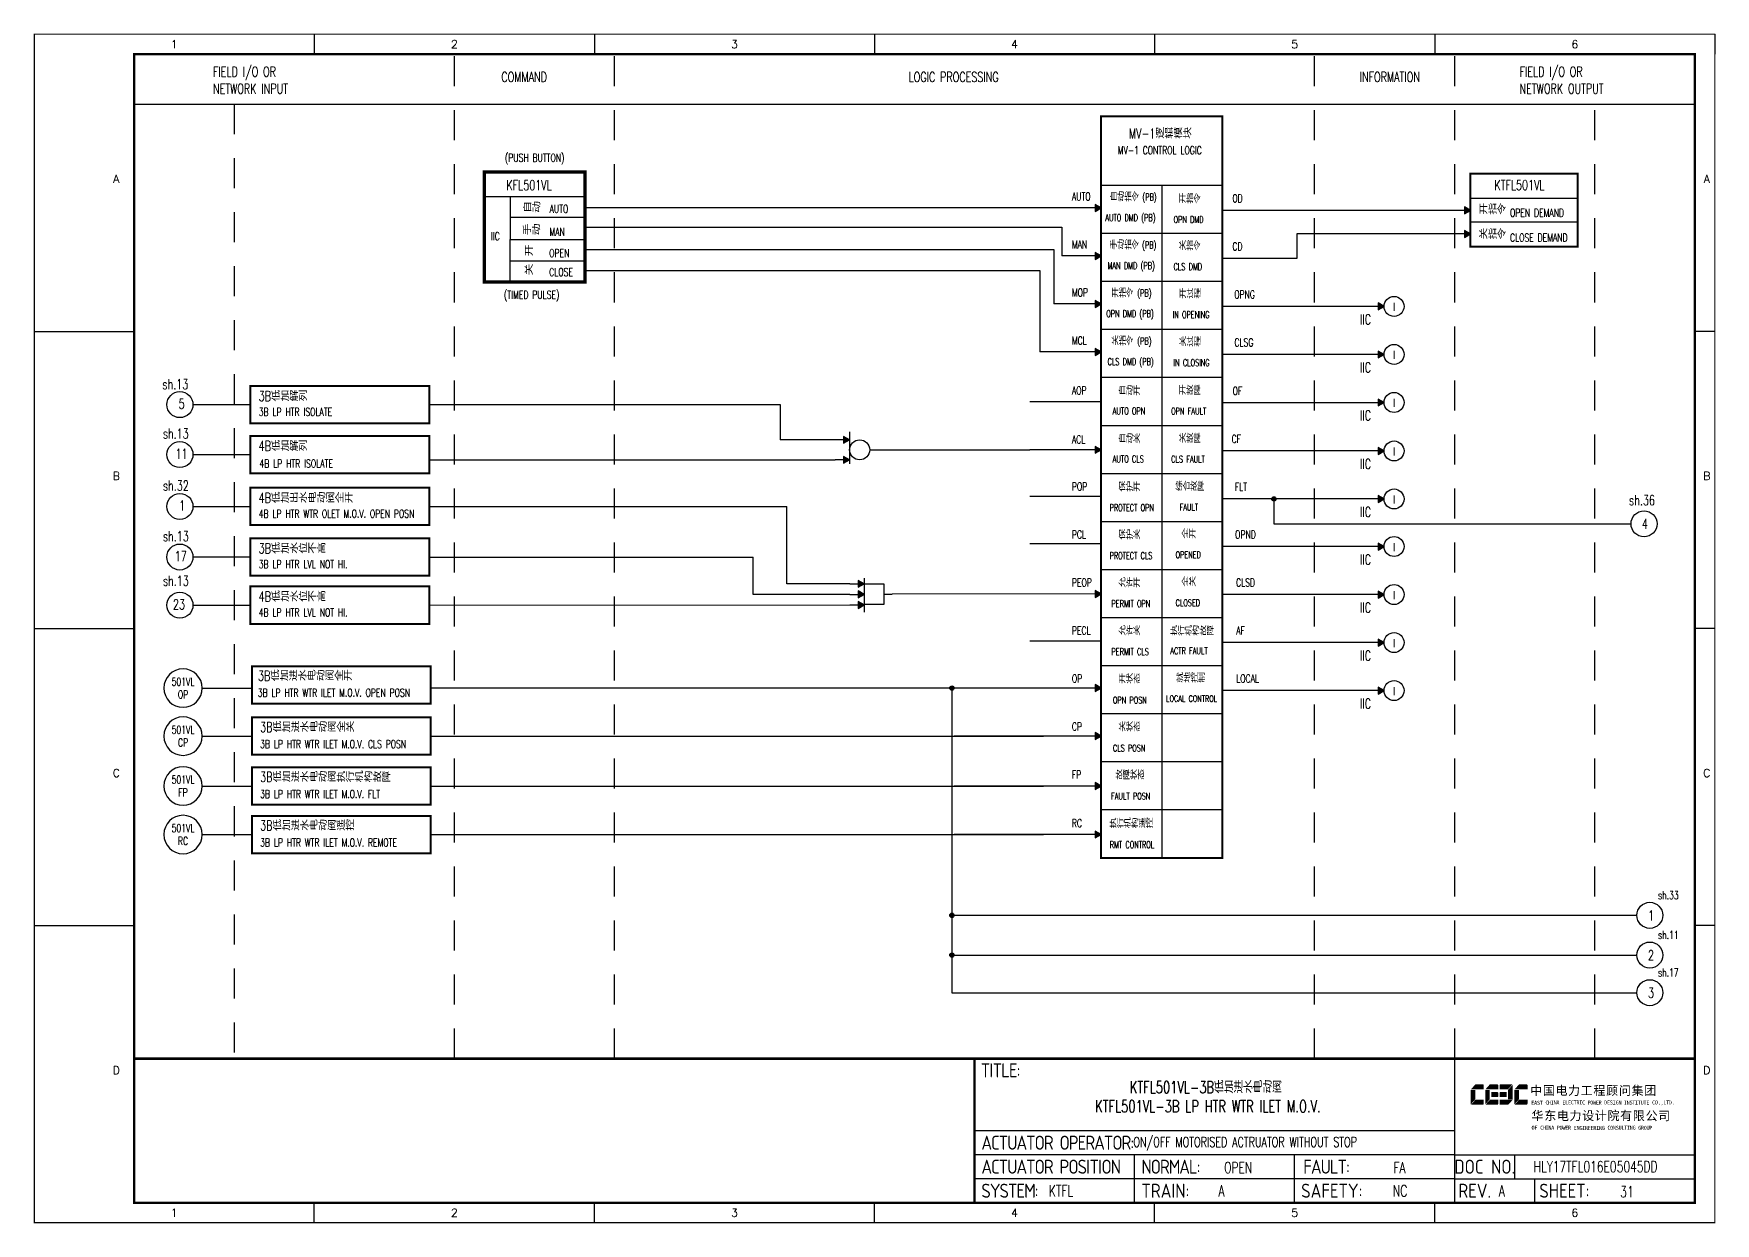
# Model space of a CAD drawing. Header units: millimetres. Extents: x 6586 to 9951, y 1074 to 5865.
# Drawn here: x 7719.2 to 8139.5, y 3551.9 to 3849.2 of the extents above; entities that cross this region are included whole.
import ezdxf
from ezdxf.enums import TextEntityAlignment as Align

# ---------------------------------------------------------------- set-up
doc = ezdxf.new("R2010")
doc.units = ezdxf.units.MM
doc.linetypes.add('DASHED', pattern=[0.75, 0.5, -0.25])
doc.linetypes.add('JIS_02_0.7', pattern=[1.35, 0.75, -0.6])
for name, color, linetype in [('BORDER', 1, 'Continuous'), ('INSTRUMENT', 4, 'Continuous'), ('MLINE', 6, 'Continuous'), ('TITLE', 1, 'Continuous'), ('TK', 7, 'Continuous'), ('图框_外框线', 7, 'Continuous'), ('图框_标题栏文字', 6, 'Continuous')]:
    doc.layers.add(name, color=color, linetype=linetype)
doc.styles.add('ecepdi', font='simhei.ttf', dxfattribs={"width": 0.9})
doc.styles.get("Standard").update_dxf_attribs({"font": 'romans.shx', "width": 0.7, "bigfont": '@0hztxta.shx'})
doc.styles.add('工程字', font='gbenor.shx', dxfattribs={"bigfont": 'gbcbig.shx'})

# ---------------------------------------------------------------- blocks, each defined once
blk = doc.blocks.new('INS00')
at = {"layer": 'INSTRUMENT', "color": 0}
blk.add_lwpolyline([(6, 0, 1), (-6, 0, 1)], format="xyb", close=True, dxfattribs=at)
at = {"layer": 'INSTRUMENT', "flags": 1}
for tag, p in [('INSNAM', (0, 9)), ('INSDGN', (0, -9)), ('INSSUP', (0, -15)), ('INSTYP', (0, -12)), ('INSMAN', (0, -18)), ('INSREM', (0, -21))]:
    blk.add_attdef(tag, text='', height=3, dxfattribs=at).set_placement(p, align=Align.TOP_CENTER)
at = {"layer": 'INSTRUMENT', "width": 0.7}
for tag, p in [('INSHH', (6, 3.5)), ('INSL', (6, -3)), ('INSLL', (6, -6))]:
    blk.add_attdef(tag, p, '', height=2.5, dxfattribs=at)
for tag, p in [('INSIDE', (0, 2)), ('INSSYS', (0, -2))]:
    blk.add_attdef(tag, text='', height=2.5, dxfattribs=at).set_placement(p, align=Align.MIDDLE)
at = {"layer": 'INSTRUMENT', "linetype": 'DASHED', "width": 0.7}
blk.add_attdef('INSH', (6, 0.5), '', height=2.5, dxfattribs=at)
blk = doc.blocks.new('huo')
at = {"layer": 'BORDER'}
for points in [[(-72.15, 909.27), (-73.65, 910.13), (-73.65, 908.4)], [(-72.15, 904.27), (-73.65, 905.13), (-73.65, 903.4)]]:
    blk.add_hatch(color=256, dxfattribs=at).paths.add_polyline_path(points)
for p, q in [((-72.15, 909.27), (-75.75, 909.27)), ((-72.15, 911.28), (-72.15, 903.28)), ((-72.15, 904.27), (-75.75, 904.27)), ((-67.15, 906.77), (-65.15, 906.77))]:
    blk.add_line(p, q, dxfattribs=at)
for points in [[(-72.15, 909.27), (-73.65, 910.13), (-73.65, 908.4)], [(-72.15, 904.27), (-73.65, 905.13), (-73.65, 903.4)]]:
    blk.add_lwpolyline(points, close=True, dxfattribs=at)
blk.add_circle((-69.65, 906.77), 2.5, dxfattribs=at)
blk = doc.blocks.new('A$C1E0003F3')
h = blk.add_hatch(color=152)
edge = h.paths.add_edge_path()
edge.add_ellipse((5.15, 4.41), major_axis=(0, 0.211), ratio=0.769231, start_angle=-90, end_angle=0)
edge.add_line((5.15, 4.62), (3.22, 4.62))
edge.add_line((3.22, 4.62), (2.09, 3.35))
edge.add_line((2.09, 3.35), (5.32, 3.35))
edge.add_line((5.32, 3.35), (5.32, 4.41))
h.paths.add_polyline_path([(3.22, 3.23), (2.09, 3.23), (2.09, -0.36), (3.22, 0.91)])
edge = h.paths.add_edge_path()
edge.add_line((5.32, 0.81), (3.27, 0.81))
edge.add_line((3.27, 0.81), (2.13, -0.46))
edge.add_line((2.13, -0.46), (5.15, -0.46))
edge.add_ellipse((5.15, -0.25), major_axis=(0, 0.211), ratio=0.769231, start_angle=180, end_angle=270)
edge.add_line((5.32, -0.25), (5.32, 0.81))
h = blk.add_hatch(color=152)
edge = h.paths.add_edge_path()
edge.add_ellipse((8.78, 4.41), major_axis=(0, 0.211), ratio=0.769231, start_angle=-90, end_angle=0)
edge.add_line((8.78, 4.62), (6.84, 4.62))
edge.add_line((6.84, 4.62), (5.71, 3.35))
edge.add_line((5.71, 3.35), (8.94, 3.35))
edge.add_line((8.94, 3.35), (8.94, 4.41))
h.paths.add_polyline_path([(6.84, 3.23), (5.71, 3.23), (5.71, -0.36), (6.84, 0.91)])
edge = h.paths.add_edge_path()
edge.add_ellipse((8.78, 2.49), major_axis=(0, 0.211), ratio=0.769231, start_angle=-90, end_angle=0)
edge.add_line((8.78, 2.7), (7.22, 2.7))
edge.add_line((7.22, 2.7), (7.22, 1.44))
edge.add_line((7.22, 1.44), (8.78, 1.44))
edge.add_ellipse((8.78, 1.65), major_axis=(0, 0.211), ratio=0.769231, start_angle=180, end_angle=270)
edge.add_line((8.94, 1.65), (8.94, 2.49))
edge = h.paths.add_edge_path()
edge.add_line((8.94, 0.81), (6.89, 0.81))
edge.add_line((6.89, 0.81), (5.75, -0.46))
edge.add_line((5.75, -0.46), (8.78, -0.46))
edge.add_ellipse((8.78, -0.25), major_axis=(0, 0.211), ratio=0.769231, start_angle=180, end_angle=270)
edge.add_line((8.94, -0.25), (8.94, 0.81))
h = blk.add_hatch(color=1)
edge = h.paths.add_edge_path()
edge.add_line((12.48, 4.62), (9.46, 4.62))
edge.add_ellipse((9.46, 4.41), major_axis=(0, 0.211), ratio=0.769231, start_angle=0, end_angle=90)
edge.add_line((9.3, 4.41), (9.3, 3.35))
edge.add_line((9.3, 3.35), (11.35, 3.35))
edge.add_line((11.35, 3.35), (12.48, 4.62))
h.paths.add_polyline_path([(12.57, 4.56), (11.38, 3.23), (11.38, 0.93), (12.57, 0.93)])
edge = h.paths.add_edge_path()
edge.add_line((11.03, 2.7), (9.46, 2.7))
edge.add_ellipse((9.46, 2.49), major_axis=(0, 0.211), ratio=0.769231, start_angle=0, end_angle=90)
edge.add_line((9.3, 2.49), (9.3, 1.65))
edge.add_ellipse((9.46, 1.65), major_axis=(0, 0.211), ratio=0.769231, start_angle=90, end_angle=180)
edge.add_line((9.46, 1.44), (11.03, 1.44))
edge.add_line((11.03, 1.44), (11.03, 2.7))
h = blk.add_hatch(color=152)
edge = h.paths.add_edge_path()
edge.add_ellipse((16.11, 4.41), major_axis=(0, 0.211), ratio=0.769231, start_angle=-90, end_angle=0)
edge.add_line((16.11, 4.62), (14.14, 4.62))
edge.add_line((14.14, 4.62), (13, 3.35))
edge.add_line((13, 3.35), (16.27, 3.35))
edge.add_line((16.27, 3.35), (16.27, 4.41))
h.paths.add_polyline_path([(14.14, 3.23), (13, 3.23), (13, -0.36), (14.14, 0.91)])
edge = h.paths.add_edge_path()
edge.add_line((16.27, 0.81), (14.18, 0.81))
edge.add_line((14.18, 0.81), (13.04, -0.46))
edge.add_line((13.04, -0.46), (16.03, -0.46))
edge.add_ellipse((16.03, -0.15), major_axis=(0, 0.316), ratio=0.769231, start_angle=180, end_angle=270)
edge.add_line((16.27, -0.15), (16.27, 0.81))
h = blk.add_hatch(color=1)
edge = h.paths.add_edge_path()
edge.add_line((12.58, 0.79), (9.3, 0.79))
edge.add_line((9.3, 0.79), (9.3, -0.27))
edge.add_ellipse((9.46, -0.27), major_axis=(0, 0.211), ratio=0.769231, start_angle=90, end_angle=180)
edge.add_line((9.46, -0.48), (11.43, -0.48))
edge.add_line((11.43, -0.48), (12.58, 0.79))
at = {"layer": 'TITLE', "color": 7, "style": 'ecepdi'}
for s, p in [('中', (16.92, 1.94)), ('国', (20.09, 2)), ('电', (23.25, 1.99)), ('力', (26.39, 1.96)), ('程', (32.71, 1.98)), ('顾', (35.9, 1.98)), ('问', (39.09, 1.94)), ('集', (42.26, 1.98)), ('团', (45.42, 2.01)), ('工', (29.53, 1.95)), ('华', (17.24, -4.31)), ('东', (20.45, -4.29)), ('电', (23.62, -4.35)), ('力', (26.75, -4.32)), ('设', (29.92, -4.3)), ('计', (33.05, -4.31)), ('院', (36.26, -4.29)), ('有', (39.41, -4.29)), ('限', (42.57, -4.32)), ('公', (45.78, -4.38)), ('司', (48.91, -4.35))]:
    blk.add_text(s, height=2.2, dxfattribs=at).set_placement(p)
at = {"layer": 'TITLE', "color": 7, "style": 'ecepdi', "width": 0.975}
for s, p in [('E', (17.58, 0.02)), ('A', (18.29, 0.03)), ('S', (19, 0.03)), ('T', (19.7, 0.03)), ('C', (21.1, 0.09)), ('H', (21.77, 0.09)), ('I', (22.46, 0.09)), ('N', (23.17, 0.1)), ('A', (23.86, 0.1)), ('E', (25.35, 0.09)), ('L', (26.05, 0.11)), ('E', (26.76, 0.1)), ('C', (27.46, 0.12)), ('T', (28.18, 0.11)), ('R', (28.87, 0.1)), ('I', (29.57, 0.11)), ('C', (30.28, 0.1)), ('P', (31.64, 0.09)), ('O', (32.32, 0.08)), ('W', (33.03, 0.08)), ('E', (33.72, 0.08)), ('R', (34.42, 0.09)), ('D', (35.81, 0.1)), ('E', (36.52, 0.1)), ('S', (37.2, 0.1)), ('I', (37.91, 0.09)), ('G', (38.68, 0.11)), ('N', (39.38, 0.09)), ('I', (40.72, 0.07)), ('N', (41.43, 0.08)), ('S', (42.14, 0.08)), ('T', (42.83, 0.08)), ('I', (43.52, 0.09)), ('T', (44.22, 0.07)), ('U', (44.93, 0.07)), ('T', (45.63, 0.08)), ('E', (46.34, 0.09)), ('C', (47.76, 0.11)), ('O', (48.48, 0.1)), ('L', (50.56, 0.1)), ('T', (51.27, 0.1)), ('D', (51.96, 0.1)), ('.', (49.23, 0.1)), (',', (49.87, 0.1)), ('.', (52.72, 0.11)), ('O', (17.67, -6.18)), ('OF', (18.01, -6.2)), ('F', (18.37, -6.2)), ('C', (19.8, -6.19)), ('H', (20.47, -6.19)), ('I', (21.15, -6.19)), ('N', (21.87, -6.18)), ('A', (22.56, -6.18)), ('P', (23.98, -6.2)), ('O', (24.66, -6.21)), ('W', (25.36, -6.21)), ('E', (26.06, -6.21)), ('R', (26.75, -6.2)), ('E', (28.19, -6.24)), ('N', (28.91, -6.27)), ('G', (29.62, -6.26)), ('I', (30.32, -6.27)), ('N', (31.02, -6.27)), ('E', (31.7, -6.28)), ('E', (32.41, -6.27)), ('R', (33.1, -6.24)), ('I', (33.81, -6.24)), ('N', (34.51, -6.26)), ('G', (35.2, -6.24)), ('C', (36.61, -6.19)), ('O', (37.3, -6.21)), ('N', (38, -6.2)), ('S', (38.71, -6.21)), ('U', (39.41, -6.18)), ('L', (40.11, -6.18)), ('T', (40.81, -6.19)), ('I', (41.51, -6.21)), ('N', (42.2, -6.21)), ('G', (42.91, -6.17)), ('G', (44.29, -6.2)), ('R', (45, -6.21)), ('O', (45.69, -6.22)), ('U', (46.39, -6.2)), ('P', (47.1, -6.23))]:
    blk.add_text(s, height=1, dxfattribs=at).set_placement(p, align=Align.MIDDLE_CENTER)
blk = doc.blocks.new('A$C57484896')
for p, q in [((70, 297), (70, 292)), ((140, 297), (140, 292)), ((210, 297), (210, 292)), ((280, 297), (280, 292)), ((350, 297), (350, 292)), ((420, 297), (420, 292)), ((0, 222.75), (25, 222.75)), ((420, 222.75), (415, 222.75)), ((0, 148.5), (25, 148.5)), ((420, 148.5), (415, 148.5)), ((0, 74.25), (25, 74.25)), ((420, 74.25), (415, 74.25)), ((70, 0), (70, 5)), ((140, 0), (140, 5)), ((210, 0), (210, 5)), ((280, 0), (280, 5)), ((350, 0), (350, 5))]:
    blk.add_line(p, q)
at = {"layer": 'MLINE', "linetype": 'JIS_02_0.7', "ltscale": 10}
for p, q in [((105, 41), (105, 292)), ((145, 41), (145, 292)), ((320, 41), (320, 292)), ((355, 41), (355, 292)), ((50, 279.56), (50, 41)), ((390, 41), (390, 279.56))]:
    blk.add_line(p, q, dxfattribs=at)
at = {"layer": 'MLINE'}
blk.add_line((25, 279.56), (415, 279.56), dxfattribs=at)
at = {"layer": '图框_外框线'}
for p, q in [((355, 5), (355, 41)), ((355, 23), (235, 23)), ((355, 17), (235, 17)), ((275, 11), (275, 17)), ((315, 11), (315, 17)), ((355, 17), (415, 17)), ((370, 11), (370, 17)), ((355, 11), (235, 11)), ((355, 11), (235, 11)), ((275, 5), (275, 11)), ((315, 5), (315, 11)), ((355, 11), (415, 11)), ((375, 5), (375, 11))]:
    blk.add_line(p, q, dxfattribs=at)
for points, const_width in [([(0, 0), (420, 0), (420, 297), (0, 297)], 0.3), ([(25, 5), (415, 5), (415, 292), (25, 292)], 0.6)]:
    blk.add_lwpolyline(points, close=True, dxfattribs=dict(at, const_width=const_width))
at = {"layer": '图框_外框线', "const_width": 0.6}
blk.add_lwpolyline([(235, 41), (25, 41)], dxfattribs=at)
at = {"layer": '图框_外框线'}
blk.add_lwpolyline([(415, 41, 0.6, 0.6, 0), (235, 41, 0.6, 0.6, 0), (235, 5, 0, 0, 0)], format="xyseb", dxfattribs=at)
blk.add_blockref('A$C1E0003F3', (356.94, 29.95))
at = {"layer": 'MLINE', "char_height": 2.5, "width": 31.8959, "attachment_point": 1}
for s, insert in [('FIELD I/O OR', (44.67, 288.89)), ('COMMAND', (116.74, 287.58)), ('LOGIC PROCESSING', (218.52, 287.58)), ('INFORMATION', (331.25, 287.58)), ('FIELD I/O OR', (371.22, 288.89)), ('NETWORK INPUT', (44.67, 284.64)), ('NETWORK OUTPUT', (371.22, 284.64))]:
    blk.add_mtext(s, dxfattribs=dict(at, insert=insert))
at = {"layer": 'TK', "color": 3}
for s, p in [('1', (35, 294.5)), ('2', (105, 294.5)), ('3', (175, 294.5)), ('4', (245, 294.5)), ('5', (315, 294.5)), ('6', (385, 294.5)), ('1', (35, 2.5)), ('2', (105, 2.5)), ('3', (175, 2.5)), ('4', (245, 2.5)), ('5', (315, 2.5)), ('6', (385, 2.5))]:
    blk.add_text(s, height=2, dxfattribs=at).set_placement(p, align=Align.MIDDLE)
for s, p in [('A', (20.5, 259.88)), ('A', (418, 259.88)), ('B', (20.5, 185.62)), ('B', (418, 185.62)), ('C', (20.5, 111.38)), ('C', (418, 111.38)), ('D', (20.5, 37.12)), ('D', (418, 37.12))]:
    blk.add_text(s, height=2, dxfattribs=at).set_placement(p, align=Align.CENTER)
at = {"layer": '图框_标题栏文字', "char_height": 3.5, "style": '工程字'}
for s, insert, width, attachment_point in [('{\\T0.9; TITLE:}', (234.86, 38.09), 14.2249, 4), ('{\\T0.9; ACTUATOR OPERATOR:}', (235, 20), 40, 4), ('{\\T0.9; ACTUATOR POSITION}', (235, 14), 45, 4), ('{\\T0.9; NORMAL:}', (275, 14), 18.2557, 4), ('{\\T0.9; FAULT:}', (315.44, 14), 15, 4), ('DOC NO.', (362.5, 14), 15, 5), ('{\\T0.9; SYSTEM:}', (235, 8), 17.9526, 4), ('{\\T0.9; }TRAIN: ', (275, 8), 17.6638, 4), ('SAFETY:', (324.3, 8), 22.3993, 5), ('REV.', (360, 8), 10, 5), ('SHEET:', (382.42, 8), 20, 5)]:
    blk.add_mtext(s, dxfattribs=dict(at, insert=insert, width=width, attachment_point=attachment_point))

msp = doc.modelspace()

# ---------------------------------------------------------------- hatches: boundary and pattern name
for points in [[(7985.94, 3805.7), (7984.44, 3806.57), (7984.44, 3804.84)], [(8078.23, 3805.08), (8076.73, 3805.94), (8076.73, 3804.21)], [(8078.23, 3799.21), (8076.73, 3800.07), (8076.73, 3798.34)], [(7985.94, 3793.7), (7984.44, 3794.57), (7984.44, 3792.84)], [(7985.94, 3781.7), (7984.44, 3782.57), (7984.44, 3780.84)], [(8056.65, 3781.08), (8055.15, 3781.94), (8055.15, 3780.21)], [(7985.94, 3769.7), (7984.44, 3770.57), (7984.44, 3768.84)], [(8056.65, 3769.08), (8055.15, 3769.94), (8055.15, 3768.21)], [(8056.65, 3757.08), (8055.15, 3757.94), (8055.15, 3756.21)], [(7985.94, 3745.23), (7984.44, 3746.1), (7984.44, 3744.37)], [(8056.65, 3744.96), (8055.15, 3745.83), (8055.15, 3744.09)], [(8056.65, 3732.96), (8055.15, 3733.83), (8055.15, 3732.09)], [(8056.65, 3721.08), (8055.15, 3721.94), (8055.15, 3720.21)], [(7985.94, 3709.23), (7984.44, 3710.1), (7984.44, 3708.37)], [(8056.65, 3709.08), (8055.15, 3709.94), (8055.15, 3708.21)], [(8056.65, 3697.08), (8055.15, 3697.94), (8055.15, 3696.21)], [(7985.94, 3685.7), (7984.44, 3686.57), (7984.44, 3684.84)], [(8056.65, 3685.08), (8055.15, 3685.94), (8055.15, 3684.21)], [(7985.94, 3673.7), (7984.44, 3674.57), (7984.44, 3672.84)], [(7985.94, 3661.23), (7984.44, 3662.1), (7984.44, 3660.37)], [(7985.94, 3649.11), (7984.44, 3649.98), (7984.44, 3648.25)]]:
    msp.add_hatch(color=256).paths.add_polyline_path(points)
h = msp.add_hatch(color=256)
edge = h.paths.add_edge_path()
edge.add_arc((8029.14, 3732.97), 0.55, 0, 360)
h = msp.add_hatch(color=256)
edge = h.paths.add_edge_path()
edge.add_arc((8029.14, 3732.97), 0.393, 0, 360)
h = msp.add_hatch(color=256)
edge = h.paths.add_edge_path()
edge.add_arc((8029.14, 3732.97), 0.393, 0, 360)
h = msp.add_hatch(color=256)
edge = h.paths.add_edge_path()
edge.add_arc((7948.66, 3685.7), 0.55, 0, 360)
h = msp.add_hatch(color=256)
edge = h.paths.add_edge_path()
edge.add_arc((7948.66, 3685.7), 0.393, 0, 360)
h = msp.add_hatch(color=256)
edge = h.paths.add_edge_path()
edge.add_arc((7948.66, 3685.7), 0.393, 0, 360)
h = msp.add_hatch(color=256)
edge = h.paths.add_edge_path()
edge.add_arc((7948.66, 3628.92), 0.55, 0, 360)
h = msp.add_hatch(color=256)
edge = h.paths.add_edge_path()
edge.add_arc((7948.66, 3628.92), 0.393, 0, 360)
h = msp.add_hatch(color=256)
edge = h.paths.add_edge_path()
edge.add_arc((7948.66, 3628.92), 0.393, 0, 360)
h = msp.add_hatch(color=256)
edge = h.paths.add_edge_path()
edge.add_arc((7948.66, 3618.99), 0.55, 0, 360)
h = msp.add_hatch(color=256)
edge = h.paths.add_edge_path()
edge.add_arc((7948.66, 3618.99), 0.393, 0, 360)
h = msp.add_hatch(color=256)
edge = h.paths.add_edge_path()
edge.add_arc((7948.66, 3618.99), 0.393, 0, 360)
at = {"layer": 'BORDER'}
for points in [[(7926.7, 3711.76), (7925.2, 3712.63), (7925.2, 3710.9)], [(7926.7, 3709.12), (7925.2, 3709.98), (7925.2, 3708.25)], [(7926.7, 3706.47), (7925.2, 3707.34), (7925.2, 3705.61)]]:
    msp.add_hatch(color=256, dxfattribs=at).paths.add_polyline_path(points)

# ---------------------------------------------------------------- linework, layer by layer
for p, q in [((7985.94, 3811.36), (7985.94, 3828.54)), ((7985.94, 3828.54), (8016.22, 3828.54)), ((8016.22, 3811.36), (8016.22, 3828.54)), ((7831.8, 3814.66), (7856.97, 3814.66)), ((7856.97, 3814.66), (7856.97, 3787.16)), ((7831.8, 3808.54), (7856.97, 3808.54)), ((7838.22, 3808.54), (7838.19, 3787.16)), ((7985.94, 3811.36), (8016.22, 3811.36)), ((8001.08, 3811.36), (8001.08, 3643.24)), ((8078.23, 3808.12), (8105.01, 3808.12)), ((8078.23, 3808.12), (8105.01, 3808.12)), ((7985.94, 3805.7), (7856.97, 3805.7)), ((7985.94, 3805.7), (7969.49, 3805.7)), ((8078.23, 3805.08), (8016.22, 3805.08)), ((7838.19, 3803.39), (7856.94, 3803.39)), ((7856.97, 3800.91), (7976.14, 3800.91)), ((7976.14, 3800.91), (7976.14, 3793.7)), ((8078.23, 3802.19), (8105.01, 3802.19)), ((7838.19, 3797.81), (7856.94, 3797.81)), ((7856.97, 3795.32), (7974.09, 3795.32)), ((7974.09, 3795.32), (7974.09, 3781.7)), ((7985.94, 3799.36), (8016.22, 3799.36)), ((8078.23, 3799.21), (8034.88, 3799.21)), ((8034.88, 3799.21), (8034.88, 3793.08)), ((8078.23, 3795.99), (8105.01, 3795.99)), ((8078.23, 3795.99), (8105.01, 3795.99)), ((7838.19, 3792.44), (7856.94, 3792.44)), ((7985.94, 3793.7), (7976.14, 3793.7)), ((8034.88, 3793.08), (8016.22, 3793.08)), ((7856.97, 3787.16), (7831.8, 3787.16)), ((7838.19, 3787.16), (7856.97, 3787.16)), ((7856.97, 3790.08), (7970.66, 3790.08)), ((7970.66, 3790.08), (7970.66, 3769.7)), ((7985.94, 3787.36), (8016.22, 3787.36)), ((7985.94, 3781.7), (7974.09, 3781.7)), ((8030.83, 3781.08), (8016.22, 3781.08)), ((8055.15, 3781.08), (8016.22, 3781.08)), ((7985.94, 3775.36), (8016.22, 3775.36)), ((7985.94, 3769.7), (7970.66, 3769.7)), ((8030.83, 3769.08), (8016.22, 3769.08)), ((8055.15, 3769.08), (8016.22, 3769.08)), ((7985.94, 3763.36), (8016.22, 3763.36)), ((7758.98, 3756.55), (7773.34, 3756.55)), ((7818.02, 3756.55), (7905.77, 3756.55)), ((7905.77, 3756.55), (7905.77, 3747.73)), ((7985.94, 3757.23), (7968.16, 3757.23)), ((8055.15, 3756.96), (8016.22, 3756.96)), ((7818.02, 3751.88), (7773.34, 3751.88)), ((7985.94, 3751.36), (8016.22, 3751.36)), ((7919.51, 3747.73), (7905.77, 3747.73)), ((7930.1, 3745.23), (7944.44, 3745.23)), ((7944.44, 3745.23), (7968.16, 3745.23)), ((7985.94, 3745.23), (7968.16, 3745.23)), ((8055.15, 3744.96), (8016.22, 3744.96)), ((7758.98, 3744.07), (7773.34, 3744.07)), ((7818.02, 3742.73), (7919.51, 3742.73)), ((7818.02, 3739.4), (7773.34, 3739.4)), ((7985.94, 3739.36), (8016.22, 3739.36)), ((7985.94, 3733.61), (7968.16, 3733.61)), ((8030.83, 3732.96), (8016.22, 3732.96)), ((8055.15, 3732.96), (8016.22, 3732.96)), ((8029.14, 3732.97), (8029.14, 3726.75)), ((7758.98, 3731.1), (7773.34, 3731.1)), ((7818.02, 3731.1), (7907.37, 3731.1)), ((7907.37, 3711.76), (7907.37, 3731.1)), ((7985.94, 3727.36), (8016.22, 3727.36)), ((8029.14, 3726.75), (8118.38, 3726.75)), ((7985.94, 3721.73), (7968.16, 3721.73)), ((8030.83, 3721.08), (8016.22, 3721.08)), ((8055.15, 3721.08), (8016.22, 3721.08)), ((7758.98, 3718.47), (7773.34, 3718.47)), ((7818.02, 3718.39), (7898.97, 3718.39)), ((7898.97, 3709.12), (7898.97, 3718.39)), ((7923.11, 3711.76), (7907.37, 3711.76)), ((7985.94, 3715.36), (8016.22, 3715.36)), ((7923.11, 3709.12), (7898.97, 3709.12)), ((7985.94, 3709.23), (7933.7, 3709.18)), ((8030.83, 3709.08), (8016.22, 3709.08)), ((8055.15, 3709.08), (8016.22, 3709.08)), ((7758.98, 3706.43), (7773.34, 3706.43)), ((7818.02, 3706.43), (7923.11, 3706.47)), ((7985.94, 3703.36), (8016.22, 3703.36)), ((7818.02, 3701.76), (7773.34, 3701.76)), ((7985.94, 3697.41), (7968.16, 3697.41)), ((8030.83, 3697.08), (8016.22, 3697.08)), ((8055.15, 3697.08), (8016.22, 3697.08)), ((7985.94, 3691.36), (8016.22, 3691.36)), ((7761.3, 3685.7), (7773.7, 3685.7)), ((7985.94, 3685.7), (7818.38, 3685.7)), ((7948.66, 3685.7), (7948.66, 3609.59)), ((8030.83, 3685.08), (8016.22, 3685.08)), ((8055.15, 3685.08), (8016.22, 3685.08)), ((7818.38, 3681.81), (7773.7, 3681.81)), ((7985.94, 3679.36), (8016.22, 3679.36)), ((7761.3, 3673.7), (7773.7, 3673.7)), ((7818.38, 3673.7), (7971.51, 3673.7)), ((7985.94, 3673.7), (7949.21, 3673.7)), ((7818.38, 3669.03), (7773.7, 3669.03)), ((7985.94, 3667.36), (8016.22, 3667.36)), ((7761.3, 3661.23), (7773.7, 3661.23)), ((7818.38, 3661.23), (7971.51, 3661.23)), ((7985.94, 3661.23), (7949.21, 3661.23)), ((7818.38, 3656.56), (7773.7, 3656.56)), ((7985.94, 3655.36), (8016.22, 3655.36)), ((7761.3, 3649.11), (7773.7, 3649.11)), ((7818.38, 3649.11), (7971.51, 3649.11)), ((7985.94, 3649.11), (7949.21, 3649.11)), ((7818.38, 3644.44), (7773.7, 3644.44)), ((7948.66, 3628.92), (8119.81, 3628.92)), ((7948.66, 3618.99), (8119.81, 3618.99)), ((7948.66, 3609.59), (8119.81, 3609.59))]:
    msp.add_line(p, q)
for points, const_width in [([(7985.94, 3828.54), (8016.22, 3828.54), (8016.22, 3643.24), (7985.94, 3643.24), (7985.94, 3828.54)], 0.5), ([(7985.94, 3828.54), (8016.22, 3828.54), (8016.22, 3643.24), (7985.94, 3643.24), (7985.94, 3828.54)], 0.2), ([(7831.8, 3814.66), (7856.97, 3814.66), (7856.97, 3787.16), (7831.8, 3787.16), (7831.8, 3814.66)], 0.8), ([(8078.23, 3814.25), (8105.01, 3814.25), (8105.01, 3795.99), (8078.23, 3795.99), (8078.23, 3814.25)], 0.5), ([(7773.34, 3761.22), (7818.02, 3761.22), (7818.02, 3751.88), (7773.34, 3751.88), (7773.34, 3761.22)], 0.5), ([(7773.34, 3748.74), (7818.02, 3748.74), (7818.02, 3739.4), (7773.34, 3739.4), (7773.34, 3748.74)], 0.5), ([(7773.34, 3735.77), (7818.02, 3735.77), (7818.02, 3726.43), (7773.34, 3726.43), (7773.34, 3735.77)], 0.5), ([(7773.34, 3723.14), (7818.02, 3723.14), (7818.02, 3713.8), (7773.34, 3713.8), (7773.34, 3723.14)], 0.5), ([(7773.34, 3711.1), (7818.02, 3711.1), (7818.02, 3701.76), (7773.34, 3701.76), (7773.34, 3711.1)], 0.5), ([(7773.7, 3691.15), (7818.38, 3691.15), (7818.38, 3681.81), (7773.7, 3681.81), (7773.7, 3691.15)], 0.5), ([(7773.7, 3678.37), (7818.38, 3678.37), (7818.38, 3669.03), (7773.7, 3669.03), (7773.7, 3678.37)], 0.5), ([(7773.7, 3665.9), (7818.38, 3665.9), (7818.38, 3656.56), (7773.7, 3656.56), (7773.7, 3665.9)], 0.5), ([(7773.7, 3653.78), (7818.38, 3653.78), (7818.38, 3644.44), (7773.7, 3644.44), (7773.7, 3653.78)], 0.5)]:
    msp.add_lwpolyline(points, dxfattribs=dict(const_width=const_width))
msp.add_lwpolyline([(8078.23, 3795.99), (8078.23, 3814.25), (8105.01, 3814.25), (8105.01, 3795.99)])
msp.add_lwpolyline([(8078.23, 3795.99), (8078.23, 3814.25), (8105.01, 3814.25), (8105.01, 3795.99)])
for points in [[(7985.94, 3811.36), (8016.22, 3811.36), (8016.22, 3643.24), (7985.94, 3643.24)], [(7985.94, 3805.7), (7984.44, 3806.57), (7984.44, 3804.84)], [(8078.23, 3805.08), (8076.73, 3805.94), (8076.73, 3804.21)], [(8078.23, 3799.21), (8076.73, 3800.07), (8076.73, 3798.34)], [(7985.94, 3793.7), (7984.44, 3794.57), (7984.44, 3792.84)], [(7985.94, 3781.7), (7984.44, 3782.57), (7984.44, 3780.84)], [(8056.65, 3781.08), (8055.15, 3781.94), (8055.15, 3780.21)], [(7985.94, 3769.7), (7984.44, 3770.57), (7984.44, 3768.84)], [(8056.65, 3769.08), (8055.15, 3769.94), (8055.15, 3768.21)], [(8056.65, 3757.08), (8055.15, 3757.94), (8055.15, 3756.21)], [(7985.94, 3745.23), (7984.44, 3746.1), (7984.44, 3744.37)], [(8056.65, 3744.96), (8055.15, 3745.83), (8055.15, 3744.09)], [(8056.65, 3732.96), (8055.15, 3733.83), (8055.15, 3732.09)], [(8056.65, 3721.08), (8055.15, 3721.94), (8055.15, 3720.21)], [(7985.94, 3709.23), (7984.44, 3710.1), (7984.44, 3708.37)], [(8056.65, 3709.08), (8055.15, 3709.94), (8055.15, 3708.21)], [(8056.65, 3697.08), (8055.15, 3697.94), (8055.15, 3696.21)], [(7985.94, 3685.7), (7984.44, 3686.57), (7984.44, 3684.84)], [(8056.65, 3685.08), (8055.15, 3685.94), (8055.15, 3684.21)], [(7985.94, 3673.7), (7984.44, 3674.57), (7984.44, 3672.84)], [(7985.94, 3661.23), (7984.44, 3662.1), (7984.44, 3660.37)], [(7985.94, 3649.11), (7984.44, 3649.98), (7984.44, 3648.25)]]:
    msp.add_lwpolyline(points, close=True)
for centre, radius in [((8059.15, 3781.08), 2.5), ((8059.15, 3769.08), 2.5), ((8059.15, 3757.08), 2.5), ((8059.15, 3744.96), 2.5), ((8029.14, 3732.97), 0.55), ((8029.14, 3732.97), 0.393), ((8029.14, 3732.97), 0.393), ((8059.15, 3732.96), 2.5), ((8059.15, 3721.08), 2.5), ((8059.15, 3709.08), 2.5), ((8059.15, 3697.08), 2.5), ((7948.66, 3685.7), 0.55), ((7948.66, 3685.7), 0.393), ((7948.66, 3685.7), 0.393), ((8059.15, 3685.08), 2.5), ((7948.66, 3628.92), 0.55), ((7948.66, 3628.92), 0.393), ((7948.66, 3628.92), 0.393), ((7948.66, 3618.99), 0.55), ((7948.66, 3618.99), 0.393), ((7948.66, 3618.99), 0.393)]:
    msp.add_circle(centre, radius)
at = {"color": 1}
for centre in [(7755.72, 3756.54), (7755.72, 3744.06), (7755.72, 3731.09), (8121.63, 3726.75), (7755.72, 3718.46), (7755.72, 3706.42), (8123.07, 3628.92), (8123.07, 3618.99), (8123.07, 3609.59)]:
    msp.add_circle(centre, 3.25, dxfattribs=at)
at = {"layer": 'BORDER'}
for p, q in [((7923.11, 3711.76), (7926.7, 3711.76)), ((7926.7, 3713.16), (7926.7, 3704.67)), ((7923.11, 3709.12), (7926.7, 3709.12)), ((7931.7, 3709.18), (7933.7, 3709.18)), ((7923.11, 3706.47), (7926.7, 3706.47))]:
    msp.add_line(p, q, dxfattribs=at)
for points in [[(7926.7, 3711.76), (7925.2, 3712.63), (7925.2, 3710.9)], [(7931.7, 3711.68), (7926.7, 3711.68), (7926.7, 3706.68), (7931.7, 3706.68)], [(7926.7, 3709.12), (7925.2, 3709.98), (7925.2, 3708.25)], [(7926.7, 3706.47), (7925.2, 3707.34), (7925.2, 3705.61)]]:
    msp.add_lwpolyline(points, close=True, dxfattribs=at)

# ---------------------------------------------------------------- block references
for name, p in [('A$C57484896', (7719.31, 3552.1)), ('huo', (7995.25, 2838.47))]:
    msp.add_blockref(name, p)
at = {"layer": 'MLINE', "xscale": 0.7999999999992724, "yscale": 0.7999999999992724, "zscale": 0.7999999999992724}
for p, values in [((7756.5, 3685.7), {'INSIDE': '501VL', 'INSSYS': 'OP'}), ((7756.5, 3673.7), {'INSIDE': '501VL', 'INSSYS': 'CP'}), ((7756.5, 3661.23), {'INSIDE': '501VL', 'INSSYS': 'FP'}), ((7756.5, 3649.11), {'INSIDE': '501VL', 'INSSYS': 'RC'})]:
    msp.add_blockref('INS00', p, dxfattribs=at).add_auto_attribs(values)

# ---------------------------------------------------------------- texts
at = {"width": 0.7}
for p in [(8059.19, 3779.95), (8059.19, 3767.95), (8059.19, 3755.95), (8059.19, 3743.83), (8059.19, 3731.83), (8059.19, 3719.95), (8059.19, 3707.95), (8059.19, 3695.95), (8059.19, 3683.95)]:
    msp.add_text('I', height=2, dxfattribs=at).set_placement(p, align=Align.CENTER)
for s, p in [('KTFL501VL-3B低加进水电动阀', (7993.11, 3584.48)), ('KTFL501VL-3B LP HTR WTR ILET M.O.V.', (7984.46, 3579.7))]:
    msp.add_text(s, height=3, dxfattribs=at).set_placement(p)
at = {"attachment_point": 1}
for s, insert, char_height, width in [('MV-1逻辑模块', (7992.89, 3825.58), 2.5, 73.0067), ('MV-1 CONTROL LOGIC', (7990.1, 3821.12), 2, 48.5204), ('(PUSH BUTTON)', (7836.94, 3819.22), 2, 72.978), ('KFL501VL', (7837.31, 3812.63), 2.5, 73.0067), ('KTFL501VL', (8084.24, 3812.66), 2.5, 73.0067), ('AUTO', (7978.64, 3809.55), 2, 73.0067), ('AUTO', (7978.64, 3809.55), 2, 73.0067), ('自动指令', (7988.11, 3809.36), 2, 73.0067), ('(PB)', (7996.26, 3809.27), 1.7, 73.0067), ('开指令', (8005.34, 3808.89), 2, 73.0067), ('OD', (8018.75, 3809.08), 2, 73.0067), ('自动', (7841.33, 3807.07), 2.5, 73.0067), ('AUTO', (7848.09, 3806.45), 2, 73.0067), ('AUTO DMD (PB)', (7987, 3804.11), 1.7, 73.0067), ('开指令', (8080.31, 3806.62), 2.5, 73.0067), ('OPEN DEMAND', (8088.14, 3805.49), 2, 73.0067), ('IIC', (7833.45, 3799.62), 2, 73.0067), ('手动', (7841.3, 3801.45), 2.5, 73.0067), ('MAN', (7848.07, 3800.75), 2, 73.0067), ('OPN DMD', (8004.05, 3803.64), 1.7, 73.0067), ('关指令', (8080.31, 3800.4), 2.5, 73.0067), ('开', (7841.75, 3796.21), 2.5, 73.0067), ('OPEN', (7848.01, 3795.41), 2, 73.0067), ('MAN', (7978.64, 3797.55), 2, 73.0067), ('MAN', (7978.64, 3797.55), 2, 73.0067), ('手动指令', (7988.09, 3797.36), 2, 73.0067), ('(PB)', (7996.19, 3797.27), 1.7, 73.0067), ('关指令', (8005.34, 3797.13), 2, 73.0067), ('CD', (8018.75, 3797.08), 2, 73.0067), ('CLOSE DEMAND', (8088.14, 3799.27), 2, 73.0067), ('关', (7841.75, 3791.44), 2.5, 73.0067), ('MAN DMD (PB)', (7987.55, 3792.11), 1.7, 73.0067), ('CLS DMD', (8004.05, 3791.87), 1.7, 73.0067), ('CLOSE', (7848.01, 3790.65), 2, 73.0067), ('(TIMED PULSE)', (7836.7, 3785), 2, 73.0067), ('MOP', (7978.64, 3785.55), 2, 73.0067), ('MOP', (7978.64, 3785.55), 2, 73.0067), ('开指令', (7988.51, 3785.36), 2, 73.0067), ('(PB)', (7994.98, 3785.27), 1.7, 73.0067), ('开过程', (8005.42, 3785.13), 2, 73.0067), ('OPNG', (8019.23, 3785.08), 2, 73.0067), ('OPN DMD (PB)', (7987.22, 3780.11), 1.7, 73.0067), ('IN OPENING', (8003.82, 3779.87), 1.7, 73.0067), ('IIC', (8050.65, 3779.08), 2.5, 4.5039), ('MCL', (7978.64, 3773.55), 2, 73.0067), ('MCL', (7978.64, 3773.55), 2, 73.0067), ('关指令', (7988.51, 3773.36), 2, 73.0067), ('(PB)', (7994.98, 3773.27), 1.7, 73.0067), ('关过程', (8005.42, 3773.13), 2, 73.0067), ('CLSG', (8019.26, 3773.08), 2, 73.0067), ('CLS DMD (PB)', (7987.56, 3768.11), 1.7, 73.0067), ('IN CLOSING', (8004.03, 3767.87), 1.7, 73.0067), ('IIC', (8050.65, 3767.08), 2.5, 4.5039), (' \\Psh.13', (7751.34, 3767.06), 2.5, 73.0067), ('5', (7755.39, 3758), 2.5, 73.0067), ('3B低加解列', (7775.42, 3759.94), 2.5, 73.0067), ('AOP', (7978.64, 3761.08), 2, 73.0067), ('自动开', (7990.27, 3760.89), 2, 73.0067), ('开故障', (8005.34, 3761.01), 2, 73.0067), ('OF', (8018.82, 3760.96), 2, 73.0067), ('3B LP HTR ISOLATE', (7775.42, 3755.73), 2, 73.0067), ('AUTO OPN', (7988.86, 3755.8), 1.7, 73.0067), ('OPN FAULT', (8003.45, 3755.76), 1.7, 73.0067), ('IIC', (8050.65, 3755.08), 2.5, 4.5039), ('\\Psh.13', (7751.44, 3754.74), 2.5, 73.0067), ('自动关', (7990.27, 3748.89), 2, 73.0067), ('关故障', (8005.34, 3749.01), 2, 73.0067), ('11', (7754.58, 3745.52), 2.5, 73.0067), ('4B低加解列', (7775.42, 3747.46), 2.5, 73.0067), ('ACL', (7978.64, 3748.85), 2, 73.0067), ('CF', (8018.56, 3748.96), 2, 73.0067), ('4B LP HTR ISOLATE', (7775.6, 3742.8), 2, 73.0067), ('AUTO CLS', (7988.86, 3743.8), 1.7, 73.0067), ('CLS FAULT', (8003.45, 3743.76), 1.7, 73.0067), ('IIC', (8050.65, 3742.96), 2.5, 4.5039), (' \\Psh.32', (7751.49, 3741.71), 2.5, 73.0067), ('POP', (7978.64, 3737.08), 2, 73.0067), ('保护开', (7990.27, 3736.89), 2, 73.0067), ('综合故障', (8004.49, 3737.01), 2, 73.0067), ('FLT', (8019.36, 3736.96), 2, 73.0067), ('1', (7755.51, 3732.55), 2.5, 73.0067), ('4B低加出水电动阀全开', (7775.42, 3734.49), 2.5, 73.0067), ('sh.36', (8117.89, 3733.9), 2.5, 73.0067), ('4B LP HTR WTR OLET M.O.V. OPEN POSN', (7775.42, 3730.28), 2, 73.0067), ('PROTECT OPN', (7988.06, 3731.64), 1.7, 73.0067), ('FAULT', (8005.55, 3731.76), 1.7, 73.0067), ('IIC', (8050.65, 3730.96), 2.5, 4.5039), (' \\Psh.13', (7751.49, 3729.08), 2.5, 73.0067), ('PCL', (7978.64, 3725.08), 2, 73.0067), ('保护关', (7990.27, 3724.89), 2, 73.0067), ('全开', (8005.99, 3725.13), 2, 73.0067), ('OPND', (8019.43, 3725.08), 2, 73.0067), ('4', (8121.1, 3728.01), 2.5, 73.0067), ('17', (7754.45, 3719.92), 2.5, 73.0067), ('3B低加水位不高', (7775.42, 3721.87), 2.5, 73.0067), ('OPENED', (8004.56, 3719.87), 1.7, 73.0067), ('3B LP HTR LVL NOT HI.', (7775.42, 3717.66), 2, 73.0067), ('PROTECT CLS', (7988.06, 3719.64), 1.7, 73.0067), ('IIC', (8050.65, 3719.08), 2.5, 4.5039), (' \\Psh.13', (7751.49, 3717.94), 2.5, 73.0067), ('PEOP', (7978.64, 3713.08), 2, 73.0067), ('允许开', (7990.27, 3712.89), 2, 73.0067), ('全关', (8005.99, 3713.13), 2, 73.0067), ('CLSD', (8019.67, 3713.08), 2, 73.0067), ('23', (7754, 3707.88), 2.5, 73.0067), ('4B低加水位不高', (7775.42, 3709.83), 2.5, 73.0067), ('PERMIT OPN', (7988.54, 3707.64), 1.7, 73.0067), ('CLOSED', (8004.56, 3707.87), 1.7, 73.0067), ('IIC', (8050.65, 3707.08), 2.5, 4.5039), ('4B LP HTR LVL NOT HI.', (7775.42, 3705.62), 2, 73.0067), ('PECL', (7978.64, 3701.08), 2, 73.0067), ('允许关', (7990.27, 3700.89), 2, 73.0067), ('执行机构故障', (8003.19, 3700.89), 2, 73.0067), ('AF', (8019.7, 3701.08), 2, 73.0067), ('PERMIT CLS', (7988.54, 3695.64), 1.7, 73.0067), ('ACTR FAULT', (8003.25, 3695.87), 1.7, 73.0067), ('IIC', (8050.65, 3695.08), 2.5, 4.5039), ('3B低加进水电动阀全开', (7775.24, 3690.04), 2.5, 73.0067), ('OP', (7978.64, 3689.08), 2, 73.0067), ('开状态', (7990.27, 3688.89), 2, 73.0067), ('就地控制', (8004.68, 3689.13), 2, 73.0067), ('LOCAL', (8019.7, 3689.08), 2, 73.0067), ('3B LP HTR WTR ILET M.O.V. OPEN POSN', (7775.18, 3685.56), 2, 73.0067), ('OPN POSN', (7988.89, 3683.55), 1.7, 73.0067), ('LOCAL CONTROL', (8002.18, 3683.87), 1.6, 73.0067), ('IIC', (8050.65, 3683.08), 2.5, 4.5039), ('3B低加进水电动阀全关', (7775.77, 3677.22), 2.5, 73.0067), ('CP', (7978.64, 3677.08), 2, 73.0067), ('关状态', (7990.27, 3676.89), 2, 73.0067), ('3B LP HTR WTR ILET M.O.V. CLS POSN', (7775.77, 3672.7), 2, 73.0067), ('CLS POSN', (7988.89, 3671.55), 1.7, 73.0067), ('3B低加进水电动阀执行机构故障', (7775.77, 3664.75), 2.5, 73.0067), ('FP', (7978.64, 3665.08), 2, 73.0067), ('故障状态', (7989.49, 3664.89), 2, 73.0067), ('3B LP HTR WTR ILET M.O.V. FLT', (7775.77, 3660.23), 2, 73.0067), ('FAULT POSN', (7988.45, 3659.55), 1.7, 73.0067), ('3B低加进水电动阀遥控', (7775.77, 3652.63), 2.5, 73.0067), ('RC', (7978.64, 3652.96), 2, 73.0067), ('执行机构遥控', (7987.97, 3652.77), 2, 73.0067), ('3B LP HTR WTR ILET M.O.V. REMOTE', (7775.77, 3648.11), 2, 73.0067), ('RMT CONTROL', (7988.1, 3647.44), 1.7, 73.0067), ('sh.33', (8125.12, 3634.94), 2, 73.0067), ('1', (8122.63, 3630.13), 2.5, 73.0067), ('sh.11', (8125.12, 3625.01), 2, 73.0067), ('2', (8122.63, 3620.2), 2.5, 73.0067), ('sh.17', (8125.12, 3615.61), 2, 73.0067), ('3', (8122.63, 3610.8), 2.5, 73.0067), ('ON/OFF MOTORISED ACTRUATOR WITHOUT STOP ', (7994.01, 3573.52), 2.5, 88.199), ('OPEN', (8016.66, 3567.27), 2.8, 8.5983), ('FA', (8059.01, 3567.27), 2.8, 8.5983), ('KTFL', (7972.9, 3561.45), 2.8, 8.5983), ('A', (8015.29, 3561.45), 2.8, 8.5983), ('NC', (8058.87, 3561.45), 2.8, 8.5983), ('A', (8085.32, 3561.45), 2.8, 8.5983)]:
    msp.add_mtext(s, dxfattribs=dict(at, insert=insert, char_height=char_height, width=width))
at = {"width": 0.7}
for tag, p, s in [('HLY17TFL016E05045DD', (8094.04, 3564.72), ''), ('31', (8115.69, 3558.45), '1')]:
    msp.add_attdef(tag, p, s, height=2.8, dxfattribs=at)

doc.saveas('drawing.dxf')
